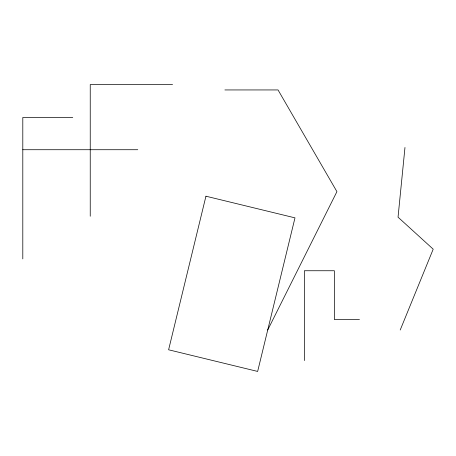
<?xml version="1.0" encoding="UTF-8"?>
<svg xmlns="http://www.w3.org/2000/svg" width="456" height="456" viewBox="0 0 456 456"><rect width="100%" height="100%" fill="white"/><g stroke="black" fill="none" stroke-linecap="round" stroke-linejoin="round"><path stroke-width="0.68" d="M404.979 147.476L398.042 217.181L433.2 249.181L400.214 330.007M267.718 330.007L336.927 191.64L278.035 89.94L224.893 89.94M172.556 84.565L90.237 84.565L90.237 216.235M72.76 117.494L22.8 117.494L22.8 258.905M22.8 149.722L137.78 149.722M359.465 319.565L334.379 319.565L334.379 270.744L304.374 270.744L304.374 360.571M205.947 196.205L168.606 349.786L257.646 371.435L294.986 217.854L205.947 196.205"/></g></svg>
